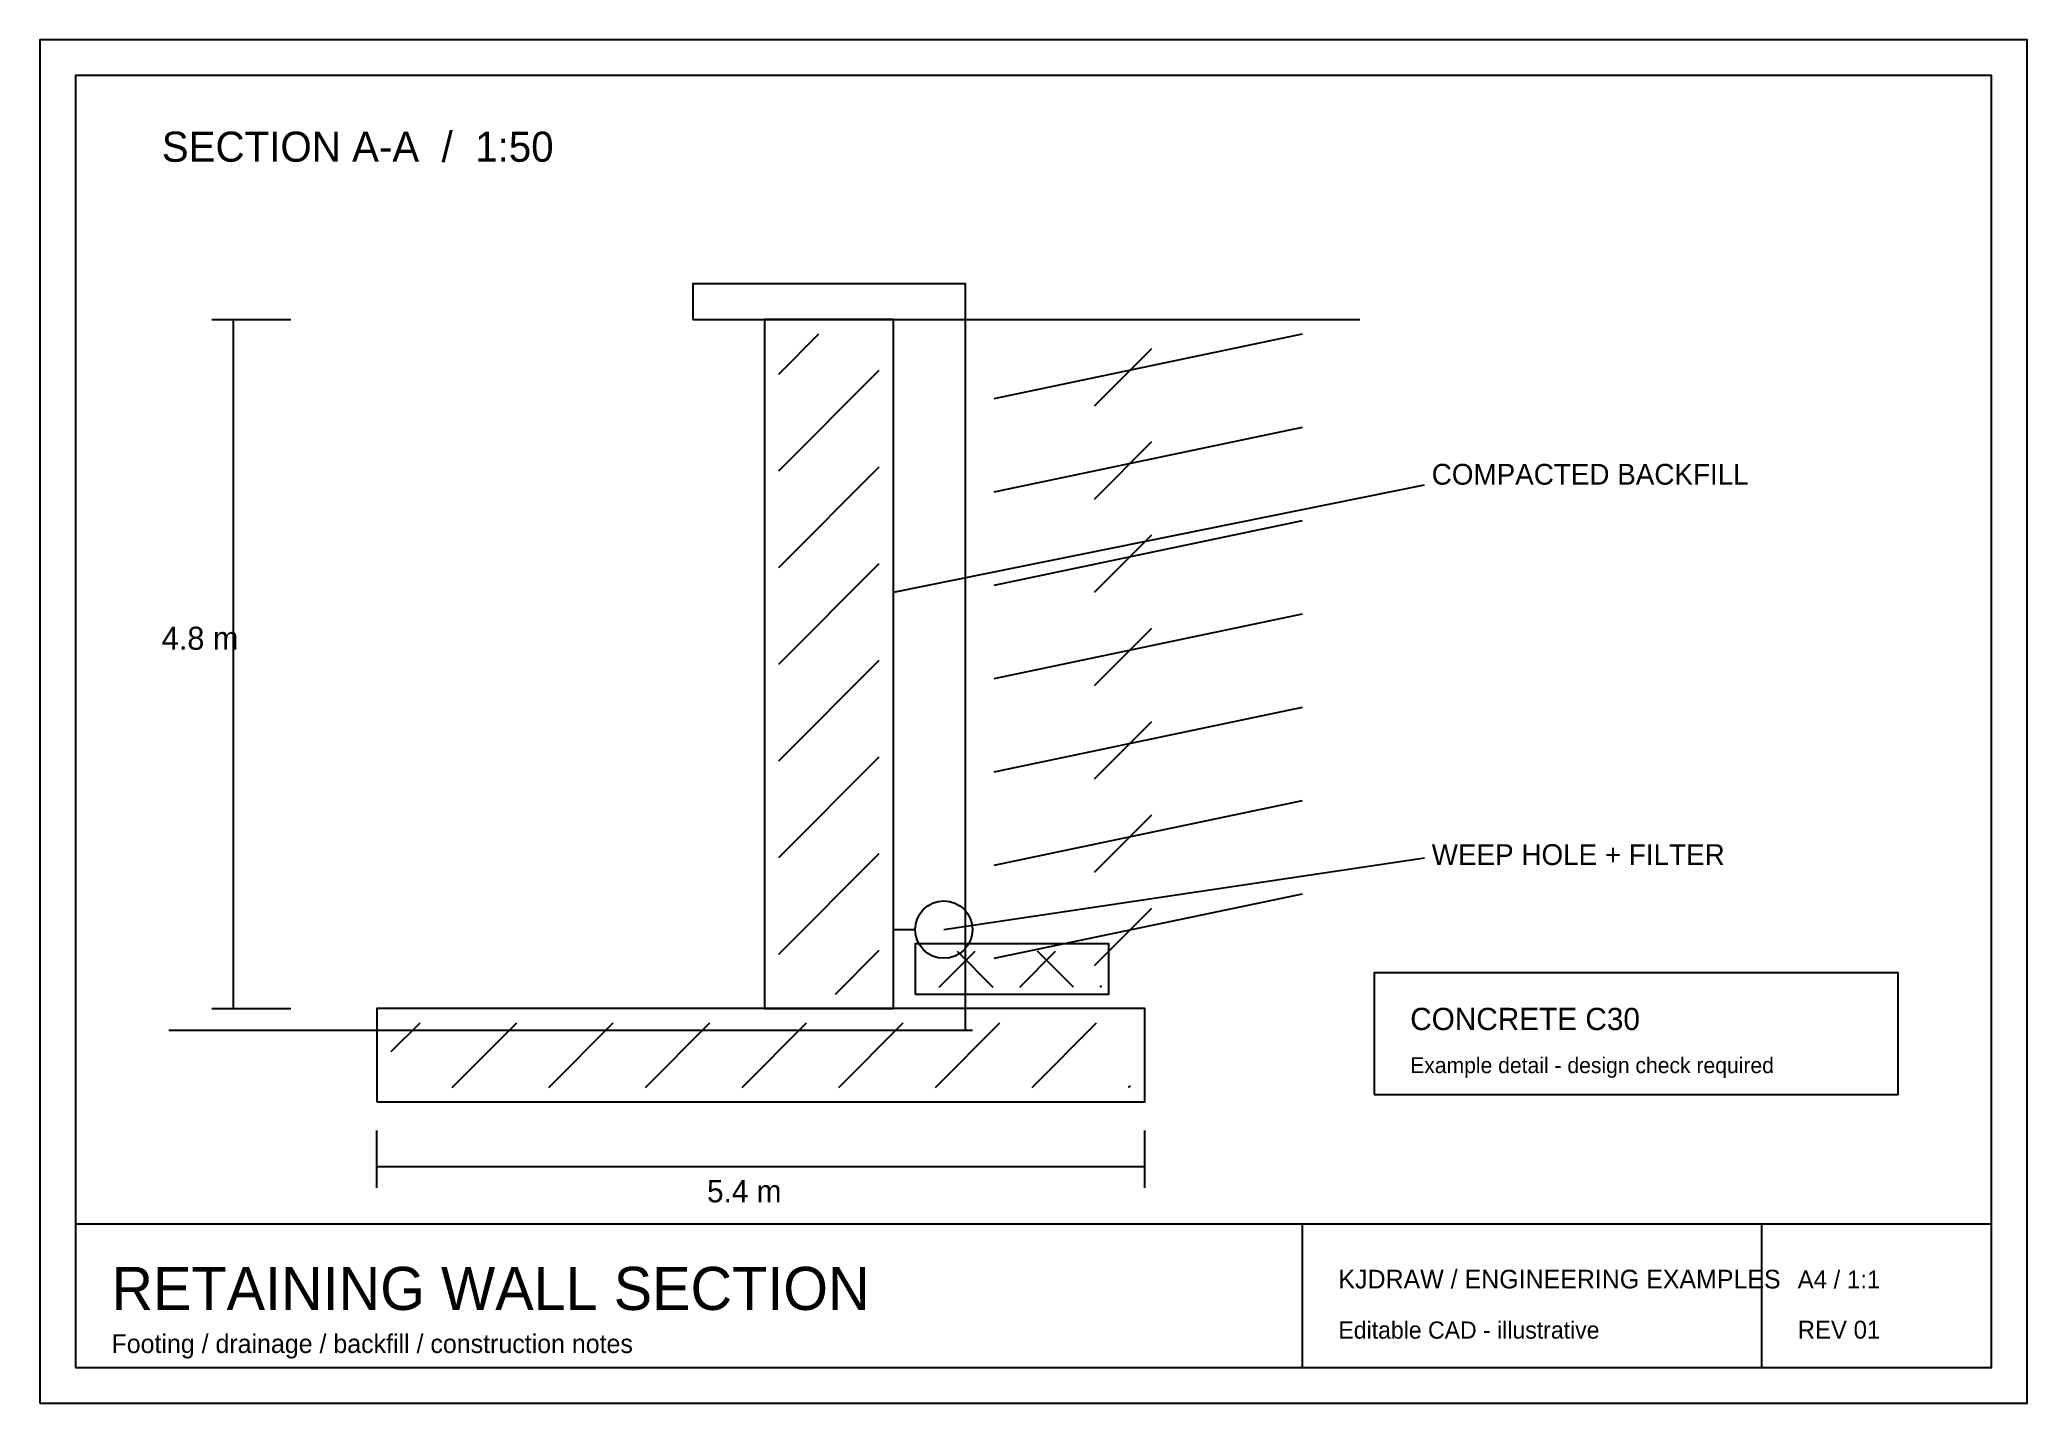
# Model space of a CAD drawing. Header units: millimetres. Extents: x 0 to 277, y 0 to 190.
import ezdxf

# ---------------------------------------------------------------- set-up
doc = ezdxf.new("R2010")
doc.units = ezdxf.units.MM
doc.linetypes.add('WALL-CONTINUOUS', pattern=[0])
for name, color, linetype in [('WALL-ANNOTATION', 9, 'WALL-CONTINUOUS'), ('WALL-DETAIL', 3, 'WALL-CONTINUOUS'), ('WALL-FRAME', 8, 'WALL-CONTINUOUS'), ('WALL-HATCH', 9, 'WALL-CONTINUOUS'), ('WALL-OUTLINE', 9, 'WALL-CONTINUOUS')]:
    doc.layers.add(name, color=color, linetype=linetype)
doc.styles.get("Standard").update_dxf_attribs({"font": 'sans-serif'})

msp = doc.modelspace()

# ---------------------------------------------------------------- hatches: boundary and pattern name
at = {"layer": 'WALL-HATCH'}
h = msp.add_hatch(dxfattribs=at)
h.set_pattern_fill('ANSI31', color=256, scale=3, style=0)
h.paths.add_polyline_path([(103, 57), (117, 57), (117, 149), (103, 149)])
h = msp.add_hatch(dxfattribs=at)
h.set_pattern_fill('CROSS', color=256, scale=2.5, style=0)
h.set_pattern_definition([(45, (0, 0), (-5.61266, 5.61266), []), (135, (0, 0), (-5.61266, -5.61266), [])])
h.paths.add_polyline_path([(123, 58), (148, 58), (148, 63), (123, 63)])
h = msp.add_hatch(dxfattribs=at)
h.set_pattern_fill('ANSI31', color=256, scale=3, style=0)
h.paths.add_polyline_path([(49, 44), (152, 44), (152, 53), (49, 53)])

# ---------------------------------------------------------------- linework, layer by layer
at = {"layer": 'WALL-ANNOTATION'}
for p, q in [((24, 151), (35, 151)), ((27, 55), (27, 151)), ((119, 113), (193, 128)), ((126, 66), (193, 76)), ((24, 55), (35, 55)), ((47, 30), (47, 38)), ((154, 30), (154, 38)), ((47, 33), (154, 33))]:
    msp.add_line(p, q, dxfattribs=at)
at = {"layer": 'WALL-DETAIL'}
for p, q in [((129, 52), (129, 151)), ((129, 151), (184, 151)), ((133, 140), (176, 149)), ((147, 139), (155, 147)), ((133, 127), (176, 136)), ((147, 126), (155, 134)), ((133, 114), (176, 123)), ((147, 113), (155, 121)), ((133, 101), (176, 110)), ((147, 100), (155, 108)), ((133, 88), (176, 97)), ((147, 87), (155, 95)), ((133, 75), (176, 84)), ((147, 74), (155, 82)), ((133, 62), (176, 71)), ((147, 61), (155, 69)), ((119, 66), (122, 66)), ((18, 52), (130, 52))]:
    msp.add_line(p, q, dxfattribs=at)
msp.add_lwpolyline([(122, 57), (149, 57), (149, 64), (122, 64)], close=True, dxfattribs=at)
msp.add_circle((126, 66), 4, dxfattribs=at)
at = {"layer": 'WALL-FRAME'}
for p, q in [((5, 25), (272, 25)), ((176, 5), (176, 25)), ((240, 5), (240, 25))]:
    msp.add_line(p, q, dxfattribs=at)
for points in [[(0, 0), (277, 0), (277, 190), (0, 190)], [(5, 5), (272, 5), (272, 185), (5, 185)], [(186, 43), (259, 43), (259, 60), (186, 60)]]:
    msp.add_lwpolyline(points, close=True, dxfattribs=at)
at = {"layer": 'WALL-OUTLINE'}
for points in [[(91, 151), (129, 151), (129, 156), (91, 156)], [(101, 55), (119, 55), (119, 151), (101, 151)], [(47, 42), (154, 42), (154, 55), (47, 55)]]:
    msp.add_lwpolyline(points, close=True, dxfattribs=at)

# ---------------------------------------------------------------- texts
at = {"layer": 'WALL-ANNOTATION'}
for s, height, p in [('SECTION A-A  /  1:50', 4.2, (17, 173)), ('COMPACTED BACKFILL', 2.9, (194, 128)), ('4.8 m', 3.2, (17, 105)), ('WEEP HOLE + FILTER', 2.9, (194, 75)), ('CONCRETE C30', 3.1, (191, 52)), ('Example detail - design check required', 2.2, (191, 46)), ('5.4 m', 3.1, (93, 28)), ('RETAINING WALL SECTION', 6, (10, 13)), ('KJDRAW / ENGINEERING EXAMPLES', 2.6, (181, 16)), ('A4 / 1:1', 2.5, (245, 16)), ('Editable CAD - illustrative', 2.4, (181, 9)), ('REV 01', 2.5, (245, 9)), ('Footing / drainage / backfill / construction notes', 2.6, (10, 7))]:
    msp.add_text(s, height=height, dxfattribs=at).set_placement(p)

doc.saveas('drawing.dxf')
